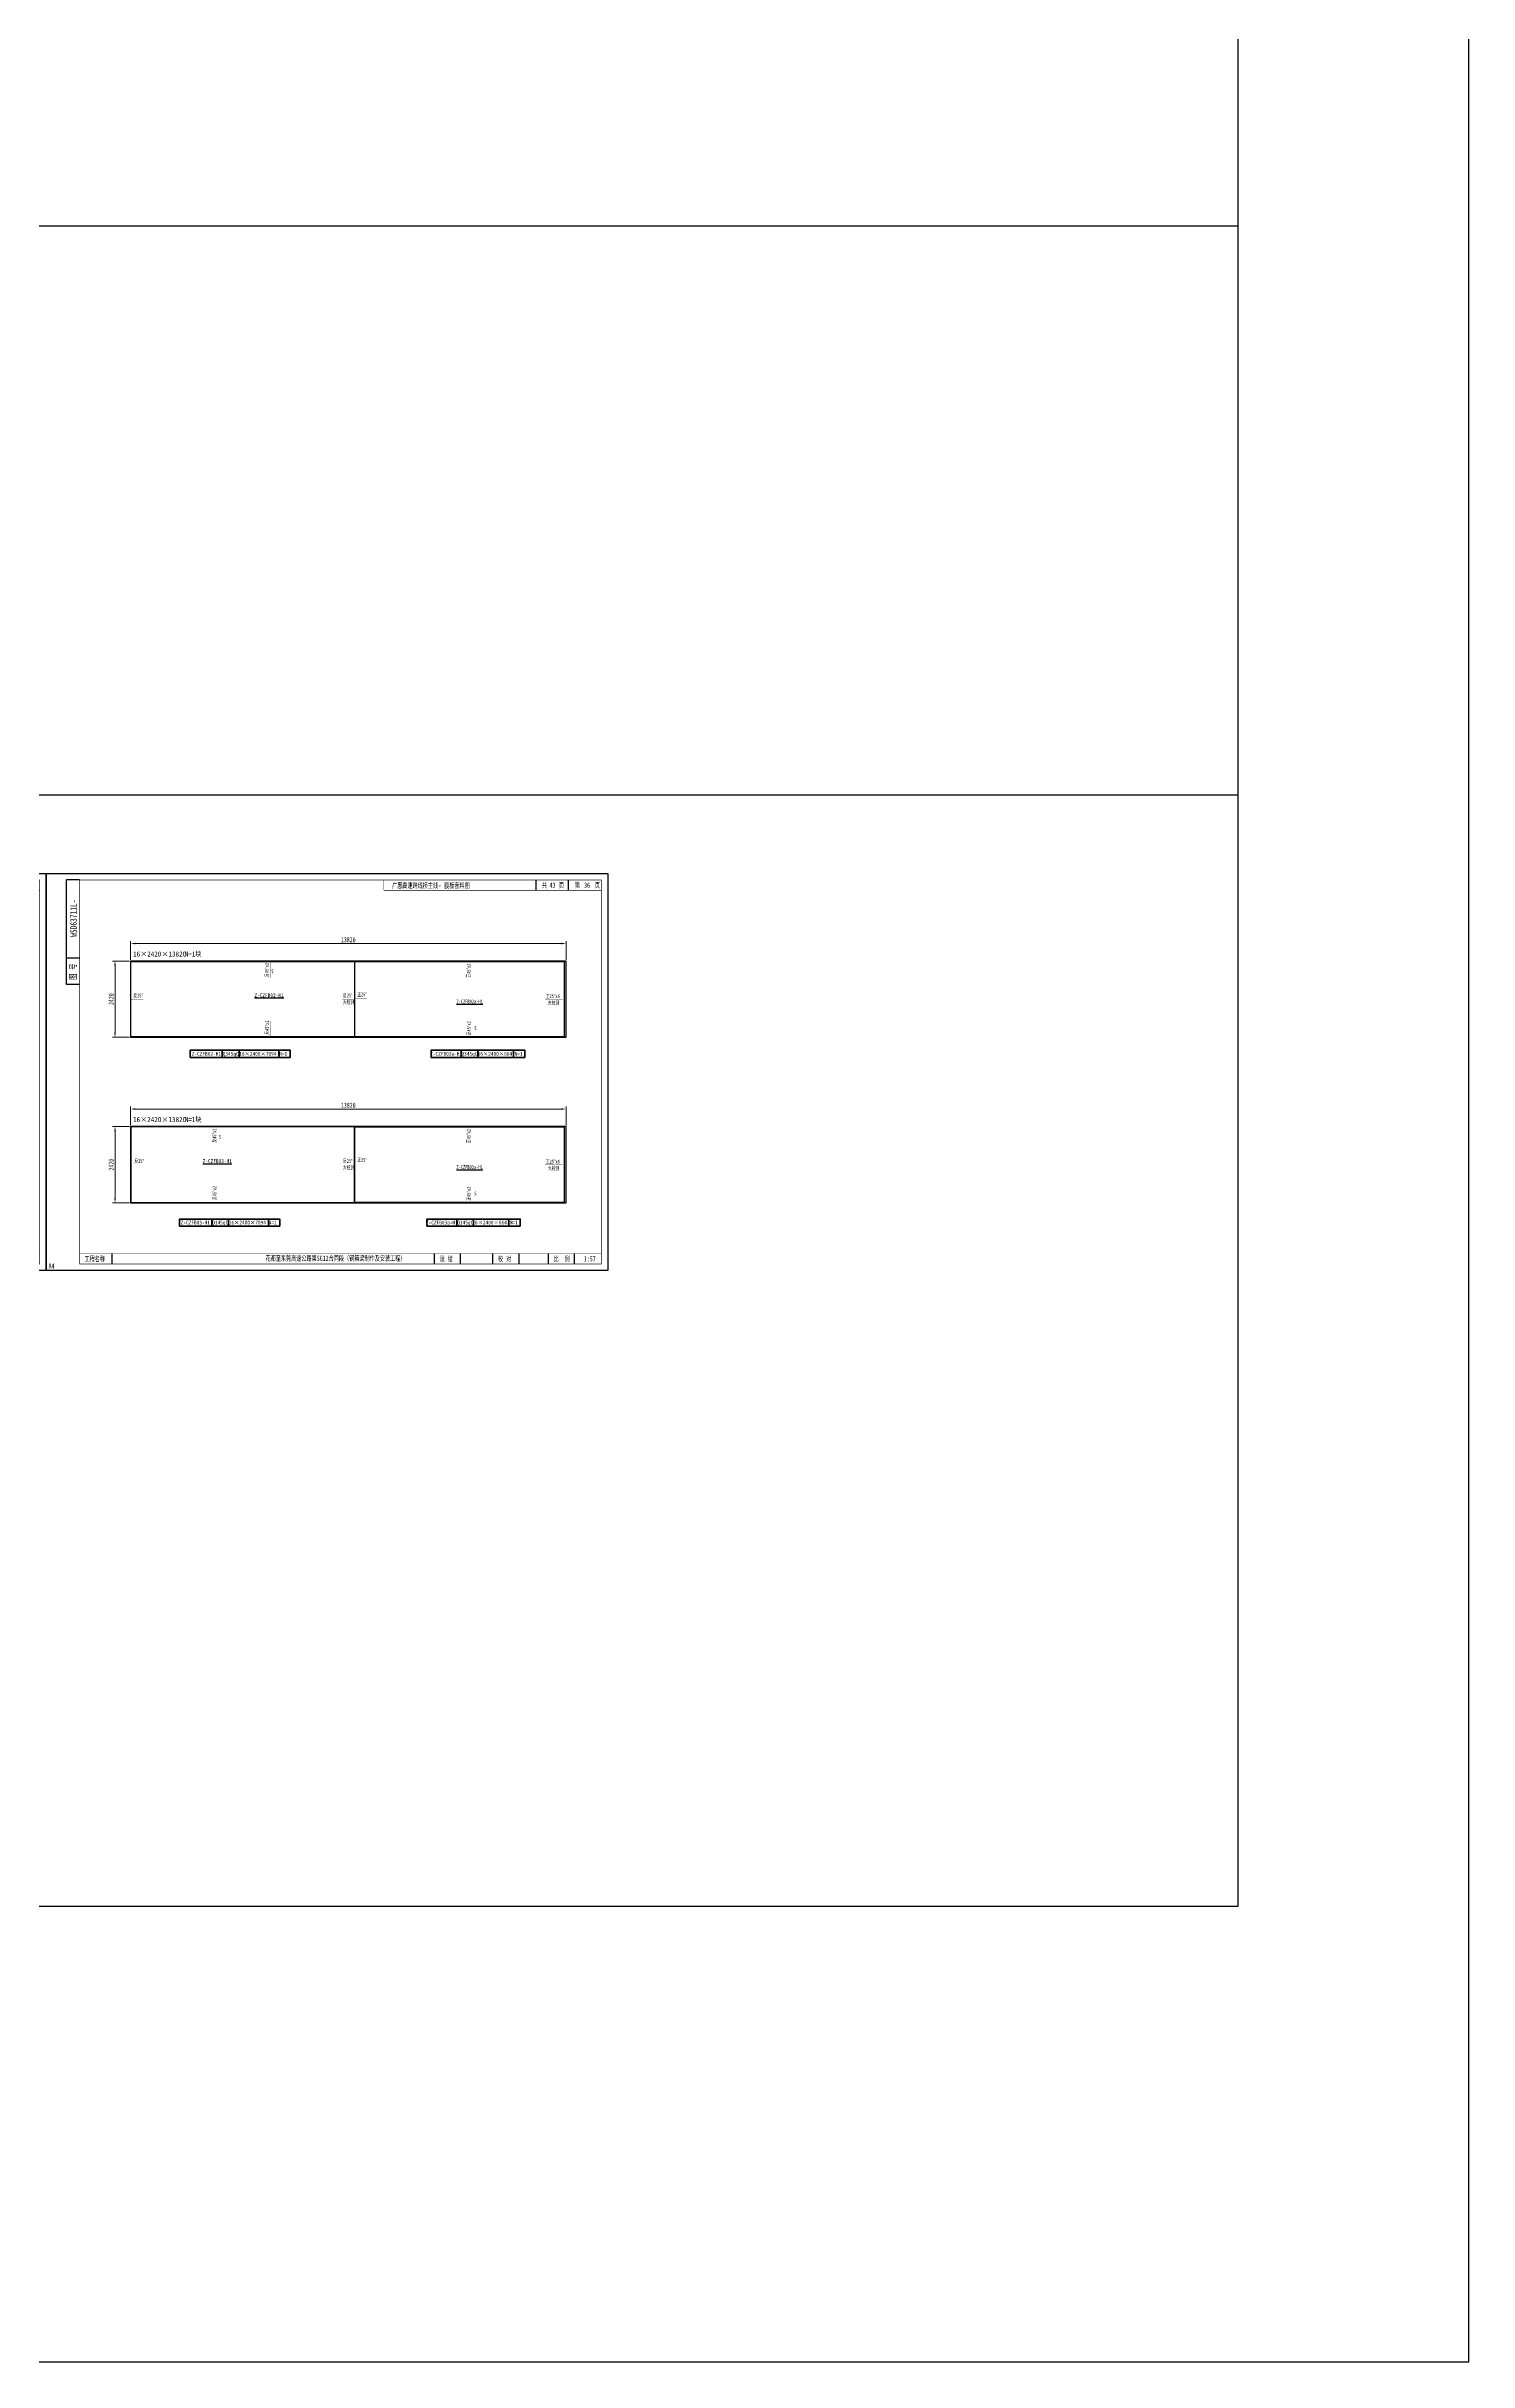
# Model space of a CAD drawing. Extents: x 1629247 to 2251351, y -601856 to -65897.
# Drawn here: x 2011912 to 2057051, y -601856 to -528394 of the extents above; entities that cross this region are included whole.
import ezdxf
from ezdxf.enums import TextEntityAlignment as Align

# ---------------------------------------------------------------- set-up
doc = ezdxf.new("R2010")
doc.units = 0
doc.header["$LTSCALE"] = 2
doc.header["$MEASUREMENT"] = 0
doc.header["$PDMODE"] = 35
doc.header["$PDSIZE"] = 50
doc.linetypes.add('PHANTOM', pattern=[63.5, 31.75, -6.35, 6.35, -6.35, 6.35, -6.35])
doc.layers.get('0').update_dxf_attribs({"linetype": 'CONTINUOUS'})
doc.layers.get('Defpoints').update_dxf_attribs({"linetype": 'CONTINUOUS'})
doc.layers.add('1图框轮廓', color=7, linetype='CONTINUOUS', lineweight=35)
doc.layers.add('标注层', color=3, linetype='CONTINUOUS', lineweight=13)
doc.layers.add('A3', color=7, linetype='CONTINUOUS')
doc.styles.add('仿宋', font='仿宋_GB2312_1.ttf', dxfattribs={"width": 0.7})
doc.dimstyles.new('标准标注样式-60', dxfattribs={"dimscale": 60, "dimtxt": 2.7, "dimasz": 2.5, "dimexe": 1.25, "dimexo": 0.625, "dimtad": 1, "dimdec": 0, "dimdsep": 46, "dimtxsty": '仿宋', "dimcen": 2.5, "dimclrd": 3, "dimclre": 3, "dimclrt": 4, "dimazin": 0, "dimtfac": 1, "dimtdec": 0, "dimtmove": 0, "dimatfit": 3, "dimfxl": 1.25, "dimlwd": 13, "dimlwe": 13, "dimarcsym": 0})

# ---------------------------------------------------------------- blocks, each defined once
blk = doc.blocks.new('tukuangA4-')
at = {"layer": 'A3'}
for p, q in [((537, 7565), (537, 10327)), ((882, 10327), (537, 10327)), ((12951, 10051), (12951, 10327)), ((13814, 10051), (13814, 10327)), ((882, 8256), (537, 8256)), ((882, 7565), (537, 7565)), ((1745, 173), (1745, 449)), ((10266, 173), (10266, 449)), ((10957, 173), (10957, 449)), ((11811, 173), (11811, 449)), ((12502, 173), (12502, 449)), ((13280, 173), (13280, 449)), ((13971, 173), (13971, 449))]:
    blk.add_line(p, q, dxfattribs=at)
blk.add_lwpolyline([(14850, 10500), (14850, 0), (0, 0), (0, 10500)], close=True, dxfattribs=at)
for points, const_width in [([(882, 10327), (14677, 10327), (14677, 173), (882, 173), (882, 10327)], 17.3), ([(8927, 10051), (8927, 10327)], 13.8), ([(8927, 10051), (14677, 10051)], 13.8), ([(882, 449), (14677, 449)], 13.8)]:
    blk.add_lwpolyline(points, dxfattribs=dict(at, const_width=const_width))
at = {"layer": 'A3', "color": 7, "linetype": 'Continuous', "style": '仿宋', "width": 0.7}
for s, p in [('共    页', (13106, 10120)), ('第     页', (13977, 10120)), ('工程名称', (1009, 242)), ('花都至东莞高速公路第SG12合同段（钢箱梁制作及安装工程）', (5798, 255)), ('设 绘', (10401, 242)), ('校 对', (11946, 242)), ('比  例', (13415, 242))]:
    blk.add_text(s, height=138.1, dxfattribs=at).set_placement(p)
blk.add_text('WSD63711L-', height=172.6, rotation=90, dxfattribs=at).set_placement((806, 9316), align=Align.CENTER)
blk.add_text('图 号', height=172.6, rotation=90, dxfattribs=at).set_placement((793, 7681))
blk.add_text('A4', height=138.1, dxfattribs=at).set_placement((139, 50), align=Align.CENTER)
blk = doc.blocks.new('*D433')
at = {"color": 3, "lineweight": 13, "ltscale": 3}
for p, q in [((2014586, -557379), (2014586, -556786)), ((2028406, -557379), (2028406, -556786))]:
    blk.add_line(p, q, dxfattribs=at)
at = {"color": 3, "linetype": 'ByBlock', "lineweight": 13, "ltscale": 3}
blk.add_line((2028256, -556861), (2014736, -556861), dxfattribs=at)
at = {"color": 3, "ltscale": 3}
for points in [[(2014736, -556836), (2014736, -556886), (2014586, -556861)], [(2028256, -556836), (2028256, -556886), (2028406, -556861)]]:
    blk.add_solid(points, dxfattribs=at)
at = {"layer": 'Defpoints', "color": 0, "ltscale": 3}
for p in [(2014586, -556861), (2014586, -557416), (2028406, -557416)]:
    blk.add_point(p, dxfattribs=at)
at = {"color": 4, "ltscale": 3, "insert": (2021496, -556742), "char_height": 162, "attachment_point": 5, "style": '仿宋'}
blk.add_mtext('13820', dxfattribs=at)
blk = doc.blocks.new('*D434')
at = {"color": 3, "lineweight": 13, "ltscale": 3}
for p, q in [((2014548, -557416), (2014018, -557416)), ((2014548, -559836), (2014018, -559836))]:
    blk.add_line(p, q, dxfattribs=at)
at = {"color": 3, "linetype": 'ByBlock', "lineweight": 13, "ltscale": 3}
blk.add_line((2014093, -557566), (2014093, -559686), dxfattribs=at)
at = {"color": 3, "ltscale": 3}
for points in [[(2014068, -557566), (2014118, -557566), (2014093, -557416)], [(2014068, -559686), (2014118, -559686), (2014093, -559836)]]:
    blk.add_solid(points, dxfattribs=at)
at = {"layer": 'Defpoints', "color": 0, "ltscale": 3}
for p in [(2014586, -557416), (2014093, -559836), (2014586, -559836)]:
    blk.add_point(p, dxfattribs=at)
at = {"color": 4, "ltscale": 3, "insert": (2013974, -558626), "char_height": 162, "attachment_point": 5, "rotation": 90, "style": '仿宋'}
blk.add_mtext('2420', dxfattribs=at)
blk = doc.blocks.new('*D435')
at = {"color": 3, "lineweight": 13, "ltscale": 3}
for p, q in [((2014586, -562629), (2014586, -562036)), ((2028406, -562629), (2028406, -562036))]:
    blk.add_line(p, q, dxfattribs=at)
at = {"color": 3, "linetype": 'ByBlock', "lineweight": 13, "ltscale": 3}
blk.add_line((2028256, -562111), (2014736, -562111), dxfattribs=at)
at = {"color": 3, "ltscale": 3}
for points in [[(2014736, -562086), (2014736, -562136), (2014586, -562111)], [(2028256, -562086), (2028256, -562136), (2028406, -562111)]]:
    blk.add_solid(points, dxfattribs=at)
at = {"layer": 'Defpoints', "color": 0, "ltscale": 3}
for p in [(2014586, -562111), (2014586, -562666), (2028406, -562666)]:
    blk.add_point(p, dxfattribs=at)
at = {"color": 4, "ltscale": 3, "insert": (2021496, -561992), "char_height": 162, "attachment_point": 5, "style": '仿宋'}
blk.add_mtext('13820', dxfattribs=at)
blk = doc.blocks.new('*D436')
at = {"color": 3, "lineweight": 13, "ltscale": 3}
for p, q in [((2014548, -562666), (2014018, -562666)), ((2014548, -565086), (2014018, -565086))]:
    blk.add_line(p, q, dxfattribs=at)
at = {"color": 3, "linetype": 'ByBlock', "lineweight": 13, "ltscale": 3}
blk.add_line((2014093, -562816), (2014093, -564936), dxfattribs=at)
at = {"color": 3, "ltscale": 3}
for points in [[(2014068, -562816), (2014118, -562816), (2014093, -562666)], [(2014068, -564936), (2014118, -564936), (2014093, -565086)]]:
    blk.add_solid(points, dxfattribs=at)
at = {"layer": 'Defpoints', "color": 0, "ltscale": 3}
for p in [(2014586, -562666), (2014093, -565086), (2014586, -565086)]:
    blk.add_point(p, dxfattribs=at)
at = {"color": 4, "ltscale": 3, "insert": (2013974, -563876), "char_height": 162, "attachment_point": 5, "rotation": 90, "style": '仿宋'}
blk.add_mtext('2420', dxfattribs=at)

msp = doc.modelspace()

# ---------------------------------------------------------------- linework, layer by layer
at = {"color": 8, "ltscale": 3}
for p, q in [((1852530.5, -534088.3), (2049720.8, -534088.3)), ((1852530.5, -552139.4), (2049720.8, -552139.4))]:
    msp.add_line(p, q, dxfattribs=at)
at = {"color": 7, "ltscale": 3}
msp.add_lwpolyline([(2057050.8, -99691.1), (1629247.3, -99691.1), (1629247.3, -601856.5), (2057050.8, -601856.5)], close=True, dxfattribs=at)
at = {"color": 8, "ltscale": 3}
for points in [[(1852530.5, -417867.6), (2049720.8, -417867.6), (2049720.8, -587413.7), (1852530.5, -587413.7)], [(2014585.9, -559836), (2028405.9, -559836), (2028405.9, -557416), (2014585.9, -557416)], [(2014585.9, -565086.3), (2028405.9, -565086.3), (2028405.9, -562666.3), (2014585.9, -562666.3)]]:
    msp.add_lwpolyline(points, close=True, dxfattribs=at)
at = {"color": 1}
for points in [[(2014595.9, -557426), (2021689.8, -557426), (2021689.8, -559826), (2014595.9, -559826)], [(2021699.8, -557426), (2028346.9, -557426), (2028346.9, -559826), (2021699.8, -559826)], [(2021689.8, -562676.3), (2014595.9, -562676.3), (2014595.9, -565076.3), (2021689.8, -565076.3)], [(2021699.8, -562676.3), (2028346.9, -562676.3), (2028346.9, -565076.3), (2021699.8, -565076.3)]]:
    msp.add_lwpolyline(points, close=True, dxfattribs=at)
at = {"layer": '1图框轮廓', "color": 30, "ltscale": 3}
for p, q in [((2017496.2, -560471.9), (2017496.2, -560246.9)), ((2018030.7, -560471.9), (2018030.7, -560246.9)), ((2019293.7, -560471.9), (2019293.7, -560246.9)), ((2025073.2, -560246.9), (2025073.2, -560471.9)), ((2025607.7, -560471.9), (2025607.7, -560246.9)), ((2026742.1, -560246.9), (2026742.1, -560471.9)), ((2017163.1, -565826.1), (2017163.1, -565601.1)), ((2017697.6, -565826.1), (2017697.6, -565601.1)), ((2018960.6, -565826.1), (2018960.6, -565601.1)), ((2024938.8, -565601.1), (2024938.8, -565826.1)), ((2025473.3, -565826.1), (2025473.3, -565601.1)), ((2026591.5, -565601.1), (2026591.5, -565826.1))]:
    msp.add_line(p, q, dxfattribs=at)
for points in [[(2016472.8, -560471.9), (2019653.7, -560471.9), (2019653.7, -560246.9), (2016472.8, -560246.9)], [(2027102.1, -560471.9), (2024124.9, -560471.9), (2024124.9, -560246.9), (2027102.1, -560246.9)], [(2016139.7, -565826.1), (2019320.6, -565826.1), (2019320.6, -565601.1), (2016139.7, -565601.1)], [(2026951.5, -565826.1), (2023990.5, -565826.1), (2023990.5, -565601.1), (2026951.5, -565601.1)]]:
    msp.add_lwpolyline(points, close=True, dxfattribs=at)
at = {"layer": '标注层', "color": 42}
for points in [[(2019026.2, -557445.5, 0, 25, 0), (2019026.2, -557520.3, 5, 5, 0), (2019026.2, -557951.4, 5, 5, 0)], [(2025432.3, -557428.1, 0, 25, 0), (2025432.3, -557502.9, 5, 5, 0), (2025432.3, -557934, 5, 5, 0)], [(2014595.9, -558626, 0, 25, 0), (2014670.7, -558626, 5, 5, 0), (2014987.2, -558626, 5, 5, 0)], [(2021689.8, -558626, 0, 25, 0), (2021615, -558626, 5, 5, 0), (2021298.4, -558626, 5, 5, 0)], [(2021699.8, -558618, 0, 25, 0), (2021774.6, -558618, 5, 5, 0), (2022091.1, -558618, 5, 5, 0)], [(2028324.5, -558623.6, 0, 25, 0), (2028249.7, -558623.6, 5, 5, 0), (2027733.7, -558623.6, 5, 5, 0)], [(2019026.2, -559823.9, 0, 25, 0), (2019026.2, -559749.1, 5, 5, 0), (2019026.2, -559318, 5, 5, 0)], [(2025432.3, -559806.5, 0, 25, 0), (2025432.3, -559731.7, 5, 5, 0), (2025432.3, -559300.7, 5, 5, 0)], [(2017361, -562695.8, 0, 25, 0), (2017361, -562770.6, 5, 5, 0), (2017361, -563201.6, 5, 5, 0)], [(2025432.3, -562678.4, 0, 25, 0), (2025432.3, -562753.2, 5, 5, 0), (2025432.3, -563184.3, 5, 5, 0)], [(2014595.9, -563876.3, 0, 25, 0), (2014670.7, -563876.3, 5, 5, 0), (2014987.2, -563876.3, 5, 5, 0)], [(2021689.8, -563876.3, 0, 25, 0), (2021615, -563876.3, 5, 5, 0), (2021298.4, -563876.3, 5, 5, 0)], [(2021699.8, -563868.3, 0, 25, 0), (2021774.6, -563868.3, 5, 5, 0), (2022091.1, -563868.3, 5, 5, 0)], [(2028324.5, -563873.9, 0, 25, 0), (2028249.7, -563873.9, 5, 5, 0), (2027733.7, -563873.9, 5, 5, 0)], [(2017361, -565074.2, 0, 25, 0), (2017361, -564999.4, 5, 5, 0), (2017361, -564568.3, 5, 5, 0)], [(2025432.3, -565056.8, 0, 25, 0), (2025432.3, -564982, 5, 5, 0), (2025432.3, -564551, 5, 5, 0)]]:
    msp.add_lwpolyline(points, format="xyseb", dxfattribs=at)

# ---------------------------------------------------------------- block references
at = {"color": 8, "xscale": 1.19999999999709, "yscale": 1.200000000000728, "zscale": 1.2}
for p in [(1994092.2, -567236), (2011912.2, -567236)]:
    msp.add_blockref('tukuangA4-', p, dxfattribs=at)

# ---------------------------------------------------------------- texts
at = {"color": 7, "style": '仿宋', "width": 0.85}
for s, p in [('16×2420×13820', (2014665.3, -557274.6)), ('N=1块', (2016306.2, -557274.6)), ('16×2420×13820', (2014665.3, -562524.9)), ('N=1块', (2016306.2, -562524.9))]:
    msp.add_text(s, height=162, dxfattribs=at).set_placement(p)
at = {"color": 6, "style": '仿宋', "width": 0.85}
for s, p in [('%%UZ-CZFB02-H1', (2018981.5, -558503.2)), ('%%UZ-CZFB03-H1', (2017338.6, -563761.6))]:
    msp.add_text(s, height=121.5, dxfattribs=at).set_placement(p, align=Align.MIDDLE_CENTER)
at = {"color": 6, "linetype": 'PHANTOM', "ltscale": 10, "style": '仿宋', "width": 0.7}
for s, p in [('%%UZ-CZFB02a-H1', (2024929.4, -558761.8)), ('%%UZ-CZFB03a-H1', (2024929.4, -564012))]:
    msp.add_text(s, height=121.5, dxfattribs=at).set_placement(p)
at = {"color": 7, "style": '仿宋', "width": 0.85}
for s, p in [('Z-CZFB02-H1', (2016992.9, -560359.4)), ('Q345qC', (2017763.4, -560359.4)), ('N=1 ', (2019473.7, -560359.4)), ('Z-CZFB02a-H1', (2024599.7, -560359.4)), ('Q345qC', (2025340.5, -560359.4)), ('16×2400×6647', (2026189.4, -560359.4)), ('N=1 ', (2026943.2, -560359.4)), ('Z-CZFB03-H1', (2016640.4, -565713.6)), ('Q345qC', (2017430.3, -565713.6)), ('N=1 ', (2019140.6, -565713.6)), ('Z-CZFB03a-H1', (2024465.4, -565713.6)), ('Q345qC', (2025206.1, -565713.6)), ('16×2400×6647', (2026020.1, -565713.6)), ('N=1 ', (2026792.6, -565713.6))]:
    msp.add_text(s, height=121.5, dxfattribs=at).set_placement(p, align=Align.MIDDLE_CENTER)
for p in [(2018035.2, -560359.4), (2017702.1, -565713.6)]:
    msp.add_text('16×2400×7094', height=121.5, dxfattribs=at).set_placement(p, align=Align.MIDDLE_LEFT)
at = {"layer": 'A3', "color": 6, "linetype": 'Continuous', "style": '仿宋', "width": 0.7}
msp.add_text('广惠高速跨线桥主线- 腹板套料图', height=165.714, dxfattribs=at).set_placement((2022886, -555101.7))
at = {"layer": 'A3', "color": 1, "linetype": 'Continuous', "style": '仿宋', "width": 0.7}
for s, p in [('43', (2027882.7, -555092.5)), ('36', (2028978.8, -555092.5))]:
    msp.add_text(s, height=165.71, dxfattribs=at).set_placement(p)
at = {"layer": 'A3', "color": 7, "linetype": 'Continuous', "style": '仿宋', "width": 0.7}
msp.add_text('1:57', height=165.71, dxfattribs=at).set_placement((2028968.2, -566946.2))
at = {"layer": '标注层', "color": 42, "style": '仿宋', "width": 0.7}
for s, p in [('反45%%Dx2', (2018970.6, -557925.4)), ('正45%%Dx2', (2025376.8, -557943.3)), ('反45%%Dx2', (2018975.7, -559751)), ('正45%%Dx2', (2025381.9, -559772)), ('反45%%Dx2', (2017305.4, -563175.7)), ('正45%%Dx2', (2025376.8, -563193.6)), ('反45%%Dx2', (2017310.5, -565001.3)), ('正45%%Dx2', (2025381.9, -565022.3))]:
    msp.add_text(s, height=121.5, rotation=90, dxfattribs=at).set_placement(p)
for s, p in [('S', (2019051.8, -557803.9)), ('反25%%D', (2014677, -558570.4)), ('大桩侧', (2021324.6, -558779.6)), ('反25%%D', (2021327.3, -558570.4)), ('正25%%D', (2021780.9, -558536.2)), ('正25%%Dx6', (2027763.5, -558590.5)), ('大桩侧', (2027830.6, -558802.6)), ('S', (2025495.1, -559601.4)), ('S', (2017386.6, -563054.2)), ('反25%%D', (2014706.9, -563820.7)), ('大桩侧', (2021324.6, -564029.9)), ('反25%%D', (2021327.3, -563820.7)), ('正25%%D', (2021780.9, -563786.4)), ('正25%%Dx6', (2027763.5, -563840.8)), ('大桩侧', (2027830.6, -564052.9)), ('S', (2025495.1, -564851.7))]:
    msp.add_text(s, height=121.5, dxfattribs=at).set_placement(p)

# ---------------------------------------------------------------- dimensions: what is measured, and where the dimension line sits
at = {"color": 8, "ltscale": 3}
for base, p1, p2, picture, middle in [((2014585.9, -556860.6), (2028405.9, -557416), (2014585.9, -557416), '*D433', (2021495.9, -556742.1)), ((2014585.9, -562110.8), (2028405.9, -562666.3), (2014585.9, -562666.3), '*D435', (2021495.9, -561992.3))]:
    dim = msp.add_linear_dim(base=base, p1=p1, p2=p2, dimstyle='标准标注样式-60', dxfattribs=at)
    dim.commit()
    dim.dimension.update_dxf_attribs({"geometry": picture, "text_midpoint": middle})
for base, p1, p2, picture, middle in [((2014092.9, -559836), (2014585.9, -557416), (2014585.9, -559836), '*D434', (2013974.4, -558626)), ((2014092.9, -565086.3), (2014585.9, -562666.3), (2014585.9, -565086.3), '*D436', (2013974.4, -563876.3))]:
    dim = msp.add_linear_dim(base=base, p1=p1, p2=p2, angle=90, dimstyle='标准标注样式-60', dxfattribs=at)
    dim.commit()
    dim.dimension.update_dxf_attribs({"geometry": picture, "text_midpoint": middle})

doc.saveas('drawing.dxf')
